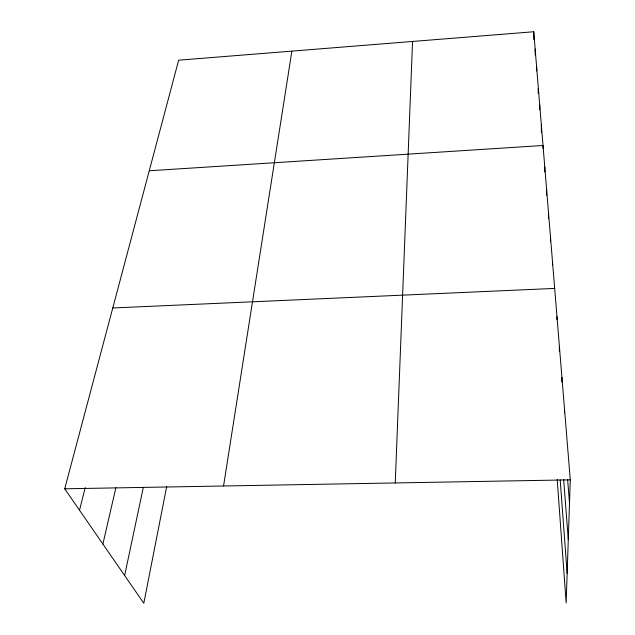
<?xml version="1.0" encoding="UTF-8"?>
<svg xmlns="http://www.w3.org/2000/svg" width="635" height="635" viewBox="0 0 635 635"><rect width="100%" height="100%" fill="white"/><g stroke="black" fill="none" stroke-linecap="round" stroke-linejoin="round"><path stroke-width="0.95" d="M548.489 218.496L548.505 212.654M550.458 241.721L550.474 236.871M552.514 264.993L552.537 262.104M556.951 319.675L556.99 316.73M559.332 351.195L559.403 346.345M561.84 382.135L561.927 377.365M564.515 412.798L564.578 409.877M166.735 486.323L143.804 603.25L64.714 488.799L178.641 60.19L533.749 31.75L570.286 479.854L566.158 602.964L557.205 479.449M395.248 482.949L412.559 41.458M223.552 485.989L291.886 51.117M124.635 575.516L143.351 487.275M102.886 544.036L115.88 487.767M79.518 510.222L85.233 487.537M149.249 170.775L543.028 145.494L543.036 148.447M112.776 307.983L554.68 288.417M64.714 488.799L570.286 479.854M567.634 479.615L569.508 503.126M563.65 479.417L568.285 539.647M560.173 479.83L567.15 573.405M533.749 31.75L533.837 39.616M536.623 66.993L536.662 70.937M535.162 49.07L535.226 54.975M538.163 88.527L538.202 93.456M539.71 104.815L539.742 109.744M541.337 124.777L541.377 132.659M544.782 167.013L544.79 171.926M546.608 189.381L546.608 195.255"/></g></svg>
